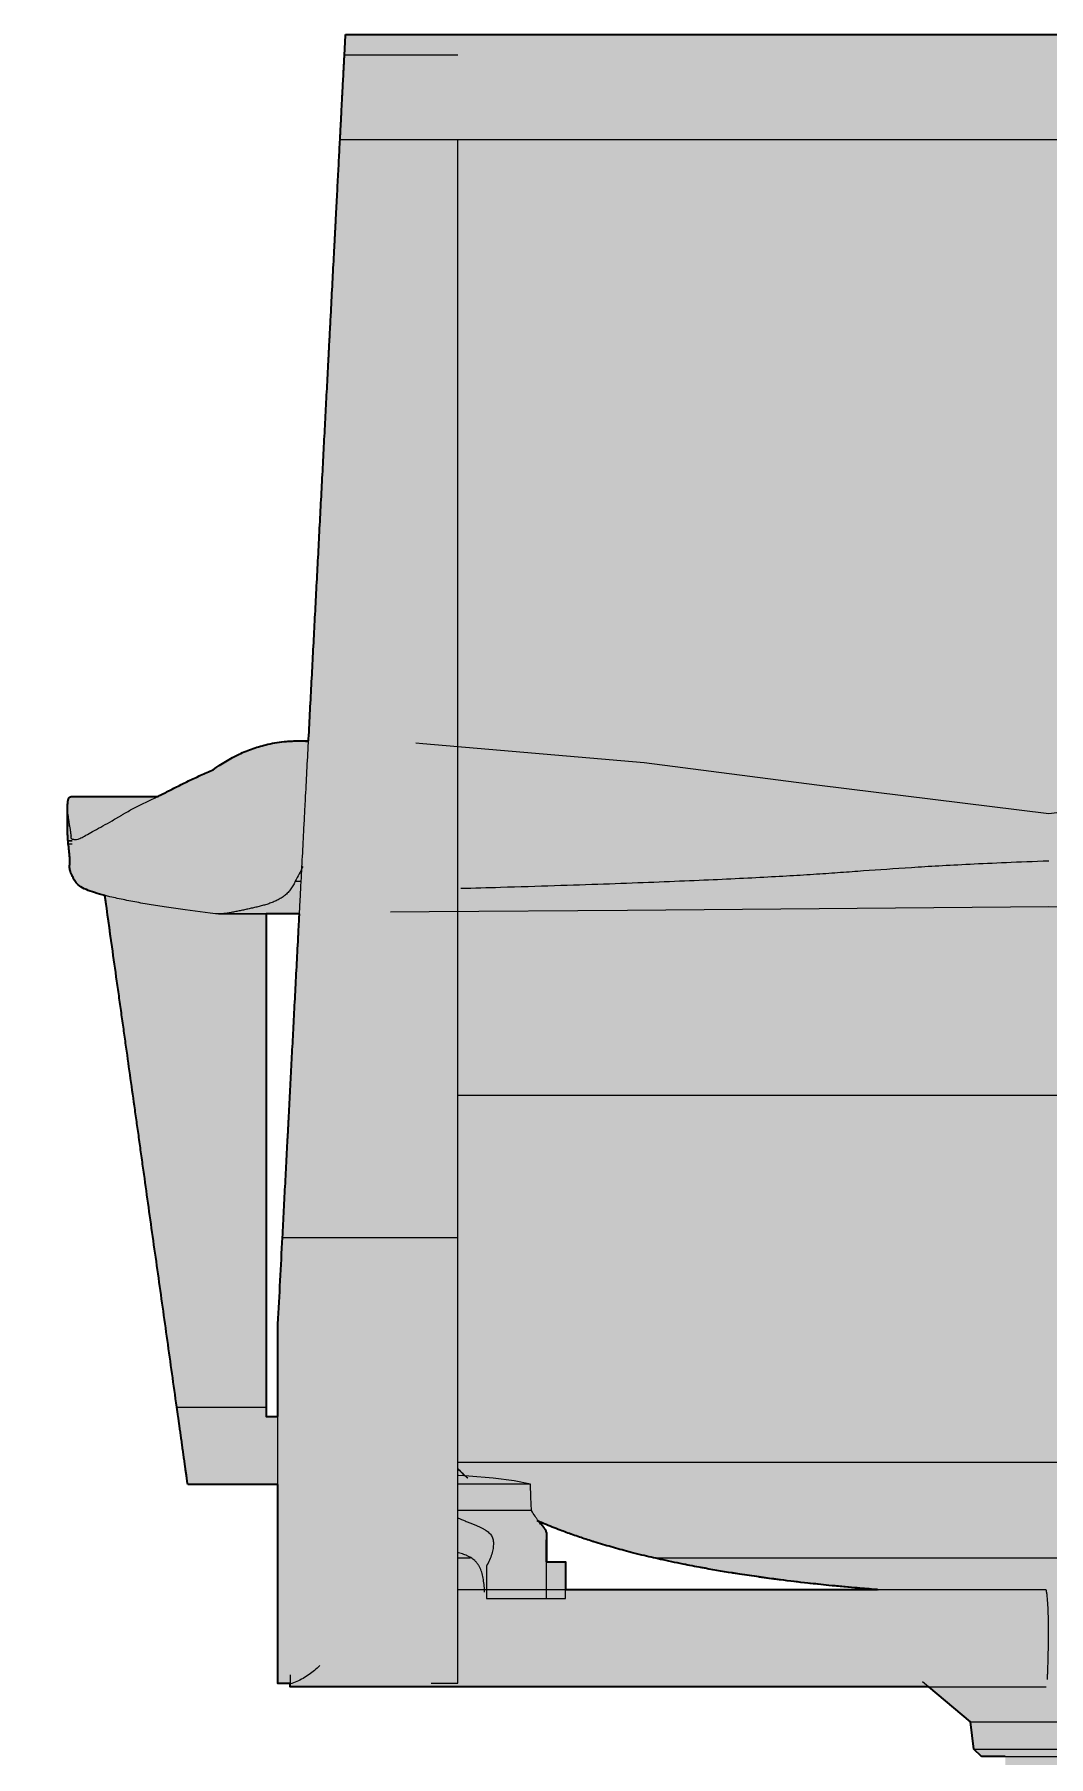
# Model space of a CAD drawing. Header units: millimetres. Extents: x 0 to 2114, y 0 to 2075.
# Drawn here: x 143 to 471, y 344 to 902 of the extents above; entities that cross this region are included whole.
import ezdxf

# ---------------------------------------------------------------- set-up
doc = ezdxf.new("R2010")
doc.units = ezdxf.units.MM
doc.layers.add('Blocks', color=7, linetype='Continuous')
doc.layers.add('Blocks$Fill', color=7, linetype='Continuous', true_color=0xffffff)
doc.layers.add('Blocks$Inner', color=7, linetype='Continuous', lineweight=25, true_color=0x007f00)
doc.layers.add('Blocks$Outline', color=7, linetype='Continuous', lineweight=35, true_color=0xff3f3f)

# ---------------------------------------------------------------- blocks, each defined once
blk = doc.blocks.new('Setu Side Chair Back')
at = {"layer": 'Blocks$Fill'}
h = blk.add_hatch(color=256, dxfattribs=at)
h.paths.add_polyline_path([(190.06, 0), (149.88, 0), (145.18, 4.7), (145.18, 56.33), (149.18, 60.33), (142.96, 60.33), (142.97, 117.55), (142.97, 117.55), (438.36, 213.53), (444.53, 214.77), (457.3, 215.13), (457.3, 344.35), (449.57, 344.35), (447.13, 346.78), (446.05, 355.6), (432.56, 366.92), (225.77, 366.93), (225.77, 366.94), (225.77, 367.85), (225.77, 367.98), (221.81, 367.98), (221.81, 412.04), (221.81, 432.49), (192.58, 432.49), (189.06, 457.53), (165.77, 623.23), (164.04, 623.69), (162.45, 624.16), (161.71, 624.4), (161.02, 624.64), (160.37, 624.89), (159.77, 625.14), (159.43, 625.29), (159.11, 625.44), (158.8, 625.6), (158.52, 625.76), (158.25, 625.91), (158, 626.07), (157.76, 626.23), (157.54, 626.39), (157.43, 626.47), (157.33, 626.55), (157.23, 626.63), (157.14, 626.72), (157.05, 626.8), (156.96, 626.88), (156.88, 626.96), (156.79, 627.04), (156.71, 627.12), (156.64, 627.2), (156.56, 627.29), (156.49, 627.37), (156.43, 627.45), (156.36, 627.53), (156.23, 627.7), (156.12, 627.86), (156.01, 628.03), (155.91, 628.19), (155.81, 628.36), (155.72, 628.53), (155.63, 628.69), (155.47, 629.02), (154.77, 630.51), (154.74, 630.59), (154.7, 630.68), (154.67, 630.76), (154.64, 630.84), (154.61, 630.92), (154.58, 631), (154.56, 631.08), (154.54, 631.16), (154.51, 631.24), (154.49, 631.32), (154.48, 631.4), (154.46, 631.48), (154.43, 631.65), (154.41, 631.8), (154.39, 631.96), (154.37, 632.12), (154.36, 632.28), (154.36, 632.44), (154.35, 632.6), (154.36, 632.91), (154.44, 634.45), (154.44, 634.6), (154.44, 634.75), (154.44, 634.91), (154.43, 635.06), (154.41, 635.36), (154.17, 637.72), (153.91, 639.93), (153.91, 640.89), (153.83, 640.89), (153.75, 642.07), (153.7, 643.25), (153.69, 643.43), (153.67, 643.61), (153.67, 643.79), (153.66, 643.97), (153.66, 644.14), (153.67, 644.31), (153.68, 644.48), (153.69, 644.65), (153.69, 651.74), (153.69, 652.15), (153.71, 652.75), (153.73, 653.04), (153.75, 653.31), (153.78, 653.57), (153.79, 653.7), (153.81, 653.81), (153.83, 653.93), (153.86, 654.04), (153.88, 654.14), (153.91, 654.24), (153.93, 654.33), (153.96, 654.42), (153.99, 654.51), (154.03, 654.58), (154.04, 654.62), (154.06, 654.66), (154.08, 654.7), (154.09, 654.73), (154.11, 654.77), (154.13, 654.8), (154.15, 654.83), (154.17, 654.86), (154.19, 654.89), (154.21, 654.92), (154.22, 654.93), (154.23, 654.95), (154.24, 654.96), (154.26, 654.97), (154.27, 654.99), (154.28, 655), (154.29, 655.01), (154.3, 655.02), (154.32, 655.03), (154.33, 655.05), (154.34, 655.06), (154.35, 655.07), (154.37, 655.08), (154.38, 655.09), (154.39, 655.1), (154.41, 655.11), (154.42, 655.12), (154.44, 655.13), (154.45, 655.14), (154.46, 655.15), (154.48, 655.15), (154.49, 655.16), (154.51, 655.17), (154.52, 655.18), (154.54, 655.19), (154.56, 655.19), (154.57, 655.2), (154.59, 655.21), (154.61, 655.22), (154.64, 655.23), (154.67, 655.24), (154.69, 655.24), (154.72, 655.25), (154.75, 655.26), (154.78, 655.27), (154.81, 655.27), (154.84, 655.28), (154.87, 655.28), (154.9, 655.28), (154.93, 655.29), (154.97, 655.29), (155, 655.29), (155.03, 655.29), (155.06, 655.29), (182.81, 655.29), (192.83, 660.33), (196.76, 662.17), (200.79, 663.92), (201.8, 664.65), (202.82, 665.35), (203.85, 666.03), (204.9, 666.68), (205.96, 667.3), (207.03, 667.9), (208.12, 668.46), (209.23, 669), (210.35, 669.5), (211.48, 669.98), (212.63, 670.43), (213.79, 670.85), (214.96, 671.24), (216.14, 671.59), (217.33, 671.92), (218.53, 672.21), (220.03, 672.52), (221.55, 672.79), (222.31, 672.9), (223.07, 673), (223.84, 673.09), (224.61, 673.16), (225.38, 673.21), (226.15, 673.25), (226.92, 673.28), (227.78, 673.29), (231.71, 673.29), (241.92, 868.07), (243.7, 902.12), (698.55, 902.12), (700.13, 868.35), (700.15, 868.07), (709.31, 673.29), (715.06, 673.29), (715.28, 673.29), (716.39, 673.27), (717.5, 673.21), (718.61, 673.13), (719.71, 673.01), (720.81, 672.86), (721.91, 672.69), (723, 672.49), (724.09, 672.26), (725.17, 672), (726.24, 671.72), (727.31, 671.41), (728.36, 671.08), (729.41, 670.73), (730.44, 670.35), (731.47, 669.94), (732.48, 669.51), (733.49, 669.06), (734.48, 668.58), (735.47, 668.08), (736.44, 667.55), (737.41, 667.01), (738.36, 666.43), (739.3, 665.84), (740.23, 665.22), (741.15, 664.58), (742.06, 663.92), (746.09, 662.17), (750.02, 660.33), (760.04, 655.29), (787.79, 655.29), (787.82, 655.29), (787.85, 655.29), (787.88, 655.29), (787.92, 655.29), (787.95, 655.28), (787.98, 655.28), (788.01, 655.28), (788.04, 655.27), (788.07, 655.27), (788.1, 655.26), (788.13, 655.25), (788.16, 655.24), (788.18, 655.24), (788.21, 655.23), (788.24, 655.22), (788.26, 655.21), (788.28, 655.2), (788.29, 655.19), (788.31, 655.19), (788.33, 655.18), (788.34, 655.17), (788.36, 655.16), (788.37, 655.15), (788.39, 655.15), (788.4, 655.14), (788.41, 655.13), (788.43, 655.12), (788.44, 655.11), (788.46, 655.1), (788.47, 655.09), (788.48, 655.08), (788.5, 655.07), (788.51, 655.06), (788.52, 655.05), (788.53, 655.03), (788.55, 655.02), (788.56, 655.01), (788.57, 655), (788.58, 654.99), (788.59, 654.97), (788.61, 654.96), (788.62, 654.95), (788.63, 654.93), (788.64, 654.92), (788.66, 654.89), (788.68, 654.86), (788.7, 654.83), (788.72, 654.8), (788.74, 654.77), (788.76, 654.73), (788.77, 654.7), (788.79, 654.66), (788.81, 654.62), (788.82, 654.58), (788.86, 654.51), (788.89, 654.42), (788.92, 654.33), (788.94, 654.24), (788.97, 654.14), (788.99, 654.04), (789.02, 653.93), (789.04, 653.81), (789.05, 653.69), (789.07, 653.57), (789.1, 653.31), (789.12, 653.04), (789.14, 652.75), (789.16, 652.15), (789.16, 651.74), (789.16, 644.65), (789.17, 644.48), (789.18, 644.31), (789.19, 644.14), (789.19, 643.97), (789.18, 643.79), (789.18, 643.61), (789.16, 643.43), (789.15, 643.25), (789.1, 642.07), (789.02, 640.89), (788.94, 640.89), (788.94, 639.93), (788.68, 637.72), (788.44, 635.36), (788.42, 635.06), (788.41, 634.91), (788.41, 634.75), (788.41, 634.6), (788.41, 634.45), (788.49, 632.91), (788.5, 632.6), (788.49, 632.44), (788.49, 632.28), (788.48, 632.12), (788.46, 631.96), (788.44, 631.8), (788.42, 631.65), (788.39, 631.48), (788.37, 631.4), (788.36, 631.32), (788.34, 631.24), (788.31, 631.16), (788.29, 631.08), (788.27, 631), (788.24, 630.92), (788.21, 630.84), (788.18, 630.76), (788.15, 630.68), (788.11, 630.59), (788.08, 630.51), (787.38, 629.02), (787.22, 628.69), (787.13, 628.53), (787.04, 628.36), (786.94, 628.19), (786.84, 628.03), (786.73, 627.86), (786.62, 627.7), (786.49, 627.53), (786.42, 627.45), (786.36, 627.37), (786.28, 627.29), (786.21, 627.2), (786.14, 627.12), (786.06, 627.04), (785.97, 626.96), (785.89, 626.88), (785.8, 626.8), (785.71, 626.72), (785.62, 626.63), (785.52, 626.55), (785.42, 626.47), (785.31, 626.39), (785.09, 626.23), (784.85, 626.07), (784.6, 625.91), (784.33, 625.76), (784.05, 625.6), (783.74, 625.44), (783.42, 625.29), (783.08, 625.14), (782.48, 624.89), (781.83, 624.64), (781.14, 624.4), (780.4, 624.16), (778.81, 623.69), (777.08, 623.23), (753.79, 457.53), (750.27, 432.49), (717.11, 432.49), (717.11, 370.78), (717.11, 367.86), (717.11, 366.93), (662.77, 366.92), (510.43, 366.92), (496.94, 355.6), (495.86, 346.78), (493.42, 344.35), (485.69, 344.35), (485.69, 215.13), (498.39, 214.77), (504.55, 213.53), (512.87, 210.82), (512.87, 210.82), (512.88, 210.82), (512.88, 210.82), (512.88, 210.82), (512.88, 210.82), (512.88, 210.82), (512.88, 210.82), (512.88, 210.82), (512.88, 210.82), (512.88, 210.82), (647.1, 157.41), (735.21, 121.44), (736.35, 120.93), (736.87, 120.68), (737.35, 120.44), (737.57, 120.31), (737.78, 120.19), (737.98, 120.07), (738.17, 119.96), (738.35, 119.84), (738.51, 119.73), (738.67, 119.61), (738.81, 119.51), (738.93, 119.4), (738.99, 119.35), (739.05, 119.3), (739.1, 119.25), (739.15, 119.2), (739.2, 119.15), (739.24, 119.1), (739.28, 119.06), (739.31, 119.02), (739.33, 118.99), (739.34, 118.97), (739.36, 118.95), (739.37, 118.93), (739.38, 118.91), (739.4, 118.89), (739.41, 118.87), (739.42, 118.85), (739.43, 118.83), (739.44, 118.81), (739.45, 118.79), (739.46, 118.77), (739.48, 118.74), (739.51, 118.71), (739.54, 118.68), (739.56, 118.65), (739.59, 118.62), (739.61, 118.59), (739.63, 118.56), (739.65, 118.53), (739.67, 118.5), (739.69, 118.47), (739.7, 118.44), (739.71, 118.43), (739.72, 118.41), (739.72, 118.4), (739.73, 118.38), (739.73, 118.37), (739.74, 118.36), (739.74, 118.34), (739.75, 118.33), (739.75, 118.31), (739.76, 118.3), (739.76, 118.28), (739.77, 118.27), (739.77, 118.25), (739.77, 118.23), (739.77, 118.22), (739.77, 118.21), (739.77, 118.21), (739.78, 118.2), (739.78, 118.19), (739.78, 118.18), (739.78, 118.17), (739.78, 118.16), (739.78, 118.15), (739.77, 118.09), (739.78, 61.03), (754.45, 61.03), (760.4, 57.6), (760.4, 3.43), (754.45, 0), (714.28, 0), (709.58, 4.7), (709.58, 56.33), (713.57, 60.33), (710.05, 60.33), (710.05, 73.03), (710.02, 73.59), (709.98, 74.15), (709.93, 74.71), (709.87, 75.27), (709.79, 75.82), (709.7, 76.36), (709.6, 76.91), (709.48, 77.45), (709.36, 77.98), (709.22, 78.51), (709.06, 79.04), (708.9, 79.57), (708.72, 80.08), (708.53, 80.6), (708.33, 81.1), (708.11, 81.6), (707.89, 82.09), (707.65, 82.57), (707.4, 83.04), (707.14, 83.51), (706.87, 83.96), (706.59, 84.41), (706.3, 84.84), (706, 85.27), (705.69, 85.68), (705.37, 86.09), (705.04, 86.48), (704.71, 86.86), (704.36, 87.23), (704, 87.59), (703.64, 87.93), (703.27, 88.27), (702.88, 88.59), (702.5, 88.89), (702.1, 89.19), (701.7, 89.47), (701.29, 89.73), (700.88, 89.99), (700.46, 90.22), (700.04, 90.44), (699.61, 90.65), (699.18, 90.84), (698.75, 91.02), (698.31, 91.18), (697.86, 91.33), (697.41, 91.47), (696.96, 91.58), (696.5, 91.69), (492.35, 133.29), (491.42, 133.45), (490.43, 133.6), (489.39, 133.72), (488.32, 133.83), (487.22, 133.92), (486.12, 133.99), (485.02, 134.03), (483.95, 134.04), (482.92, 134.03), (481.94, 133.99), (481.02, 133.92), (480.59, 133.88), (480.18, 133.84), (479.8, 133.78), (479.43, 133.72), (479.1, 133.66), (478.79, 133.59), (478.64, 133.56), (478.5, 133.52), (478.37, 133.49), (478.24, 133.45), (478.13, 133.41), (478.02, 133.37), (477.91, 133.33), (477.86, 133.31), (477.82, 133.29), (456.98, 123.21), (394.55, 91.69), (394.45, 91.64), (394.36, 91.58), (394.27, 91.53), (394.17, 91.47), (394.08, 91.4), (393.99, 91.33), (393.9, 91.26), (393.81, 91.18), (393.72, 91.11), (393.63, 91.02), (393.54, 90.93), (393.45, 90.84), (393.36, 90.75), (393.28, 90.65), (393.19, 90.55), (393.1, 90.44), (393.02, 90.34), (392.93, 90.22), (392.76, 89.99), (392.59, 89.73), (392.42, 89.47), (392.26, 89.19), (392.1, 88.89), (391.94, 88.59), (391.79, 88.27), (391.63, 87.93), (391.48, 87.59), (391.34, 87.23), (391.2, 86.86), (391.06, 86.48), (390.92, 86.09), (390.67, 85.27), (390.43, 84.41), (390.2, 83.51), (389.99, 82.57), (389.81, 81.6), (389.64, 80.6), (389.49, 79.57), (389.36, 78.51), (389.25, 77.45), (389.16, 76.36), (389.09, 75.27), (389.04, 74.15), (389.02, 73.03), (389.02, 61.03), (405.23, 61.03), (411.17, 57.6), (411.17, 3.43), (405.23, 0), (365.05, 0), (360.35, 4.7), (360.35, 56.33), (364.35, 60.33), (360.35, 60.33), (360.35, 120.05), (360.35, 120.14), (360.35, 120.17), (360.35, 120.2), (360.35, 120.23), (360.35, 120.27), (360.36, 120.3), (360.36, 120.33), (360.37, 120.36), (360.37, 120.39), (360.38, 120.42), (360.39, 120.45), (360.4, 120.48), (360.41, 120.51), (360.42, 120.54), (360.43, 120.57), (360.44, 120.61), (360.45, 120.64), (360.46, 120.67), (360.48, 120.7), (360.49, 120.73), (360.51, 120.76), (360.52, 120.8), (360.54, 120.83), (360.58, 120.89), (360.62, 120.96), (360.66, 121.02), (360.7, 121.09), (360.75, 121.15), (360.8, 121.22), (360.86, 121.28), (361.53, 122.04), (182.83, 91.58), (182.28, 91.47), (181.74, 91.33), (181.2, 91.18), (180.67, 91.02), (180.14, 90.84), (179.62, 90.65), (179.1, 90.44), (178.59, 90.22), (178.09, 89.99), (177.59, 89.73), (177.09, 89.47), (176.61, 89.19), (176.13, 88.89), (175.66, 88.59), (175.2, 88.27), (174.75, 87.93), (174.31, 87.59), (173.88, 87.23), (173.46, 86.86), (173.05, 86.48), (172.65, 86.09), (172.26, 85.68), (171.89, 85.27), (171.52, 84.84), (171.17, 84.41), (170.83, 83.96), (170.51, 83.51), (170.19, 83.04), (169.89, 82.57), (169.61, 82.09), (169.33, 81.6), (169.07, 81.1), (168.83, 80.6), (168.6, 80.08), (168.38, 79.57), (168.18, 79.04), (168, 78.51), (167.83, 77.98), (167.67, 77.45), (167.53, 76.91), (167.41, 76.36), (167.3, 75.82), (167.21, 75.27), (167.13, 74.71), (167.07, 74.15), (167.02, 73.59), (166.99, 73.03), (166.99, 61.03), (190.06, 61.03), (196, 57.6), (196, 3.43)], flags=0)
h.paths.add_polyline_path([(606.75, 410.5), (600.58, 408.99), (595.24, 407.78), (586.26, 405.96), (574.05, 403.83), (564.71, 402.43), (551.7, 400.77), (542.3, 399.76), (526.92, 398.41), (627.98, 398.41), (627.98, 407.42), (634.08, 407.42), (634.08, 415.76), (634.08, 415.88), (634.08, 415.99), (634.09, 416.1), (634.09, 416.21), (634.11, 416.34), (634.12, 416.48), (634.14, 416.61), (634.17, 416.74), (634.19, 416.86), (634.22, 416.99), (634.24, 417.05), (634.26, 417.1), (634.28, 417.16), (634.29, 417.22), (634.31, 417.28), (634.34, 417.33), (634.36, 417.39), (634.38, 417.44), (634.43, 417.55), (634.48, 417.66), (634.54, 417.77), (634.6, 417.87), (634.66, 417.98), (634.73, 418.09), (634.87, 418.32), (635.03, 418.55), (635.11, 418.68), (635.2, 418.8), (635.29, 418.92), (635.38, 419.03), (636.25, 420.05), (636.49, 420.35), (636.61, 420.5), (633.61, 419.22), (629.57, 417.63), (626.06, 416.34), (621.01, 414.62), (615.13, 412.81)], flags=0)
h.paths.add_polyline_path([(336.22, 410.48), (329.72, 412.24), (323.7, 414.04), (319.41, 415.44), (315.15, 416.94), (310.6, 418.69), (306.27, 420.5), (306.39, 420.35), (306.64, 420.05), (307.5, 419.03), (307.6, 418.92), (307.69, 418.8), (307.78, 418.68), (307.86, 418.55), (308.02, 418.32), (308.16, 418.09), (308.23, 417.98), (308.29, 417.87), (308.35, 417.77), (308.4, 417.66), (308.46, 417.55), (308.51, 417.44), (308.53, 417.39), (308.55, 417.33), (308.57, 417.28), (308.59, 417.22), (308.61, 417.16), (308.63, 417.1), (308.65, 417.05), (308.66, 416.99), (308.69, 416.86), (308.72, 416.74), (308.74, 416.61), (308.76, 416.48), (308.78, 416.34), (308.79, 416.21), (308.8, 416.1), (308.8, 415.99), (308.81, 415.88), (308.81, 415.76), (308.81, 407.42), (314.9, 407.42), (314.9, 398.41), (415.97, 398.41), (408.64, 399.01), (393.39, 400.52), (383.06, 401.77), (368.94, 403.81), (358.89, 405.54), (353.01, 406.67), (345.66, 408.22)], flags=0)
h.paths.add_polyline_path([(711.95, 617.25), (716.88, 512.46), (717.11, 507.53), (717.11, 454.53), (724.82, 454.53), (724.82, 457.53), (724.82, 617.25)], flags=0)
h.paths.add_polyline_path([(218.03, 617.25), (218.03, 457.53), (218.03, 454.53), (221.81, 454.53), (221.81, 484.44), (222.55, 498.48), (223.28, 512.46), (228.77, 617.25)], flags=0)
at = {"layer": 'Blocks$Inner'}
for p, q in [((698.55, 902.12), (243.7, 902.12)), ((280.03, 895.44), (243.35, 895.44)), ((241.91, 868.14), (700.15, 868.14)), ((231.71, 673.29), (227.78, 673.29)), ((182.88, 655.29), (155.06, 655.29)), ((153.69, 651.74), (153.69, 643.9)), ((153.91, 639.93), (153.91, 640.89)), ((153.91, 639.93), (155.22, 639.93)), ((227.41, 627.84), (229.33, 627.84)), ((228.77, 617.3), (201.59, 617.3)), ((202.61, 617.25), (228.77, 617.25)), ((662.98, 558.5), (280.24, 558.5)), ((223.28, 512.46), (280.03, 512.46)), ((189.06, 457.53), (218.03, 457.53)), ((221.81, 454.53), (218.03, 454.53)), ((280.24, 439.73), (662.98, 439.73)), ((192.58, 432.49), (221.81, 432.49)), ((303.53, 432.62), (280.24, 432.62)), ((303.89, 424.01), (280.24, 424.01)), ((308.81, 395.5), (308.81, 415.76)), ((280.24, 408.71), (284.12, 408.71)), ((314.9, 407.42), (308.68, 407.42)), ((343.88, 408.71), (598.58, 408.71)), ((289.3, 395.5), (314.9, 395.5)), ((225.77, 370.79), (225.77, 367.85)), ((225.77, 367.98), (221.81, 367.98)), ((280.03, 367.98), (271.39, 367.98)), ((447.13, 346.78), (495.86, 346.78)), ((449.57, 344.35), (453.76, 344.35))]:
    blk.add_line(p, q, dxfattribs=at)
for points in [[(266.42, 672.68), (268.74, 672.51), (340.4, 666.3), (396.35, 659.11), (471.44, 649.8), (546.54, 659.11), (602.49, 666.3), (674.15, 672.51), (676.47, 672.68)], [(258.29, 617.99), (270.8, 618.08), (335, 618.53), (471.44, 619.67), (607.89, 618.53), (672.09, 618.08), (684.6, 617.99)], [(303.89, 424.01), (303.71, 428.33), (303.53, 432.62), (298.27, 433.68), (291.52, 434.55), (283.6, 435.21), (280.32, 435.39)], [(280.03, 398.41), (336.84, 398.41), (391.07, 398.41), (392.65, 398.41), (394.23, 398.41), (395.82, 398.41), (402.52, 398.41), (404.1, 398.41), (405.69, 398.41), (407.28, 398.41), (408.87, 398.41), (415.7, 398.41), (422.6, 398.41), (429.56, 398.41), (436.58, 398.41), (443.66, 398.41), (445.25, 398.41), (446.84, 398.41), (448.44, 398.41), (450.03, 398.41), (451.62, 398.41), (453.22, 398.41), (454.81, 398.41), (456.41, 398.41), (458, 398.41), (459.6, 398.41), (461.19, 398.41), (462.79, 398.41), (464.38, 398.41), (465.98, 398.41), (467.57, 398.41), (469.17, 398.41), (470.42, 398.41)], [(430.47, 368.68), (446.05, 355.6), (496.94, 355.6), (513.25, 369.28)], [(225.77, 366.93), (280.11, 366.92), (337.28, 366.92), (391.72, 366.92), (393.3, 366.92), (400.07, 366.92), (401.66, 366.92), (408.51, 366.92), (410.1, 366.92), (411.69, 366.92), (413.28, 366.92), (420.25, 366.92), (421.84, 366.92), (423.43, 366.92), (425.02, 366.92), (426.61, 366.92), (428.2, 366.92), (429.79, 366.92), (431.39, 366.92), (432.98, 366.92), (434.57, 366.92), (436.16, 366.92), (443.34, 366.92), (444.93, 366.92), (446.52, 366.92), (453.78, 366.92), (455.37, 366.92), (456.97, 366.92), (458.56, 366.92), (460.16, 366.92), (461.75, 366.92), (463.35, 366.92), (464.94, 366.92), (466.54, 366.92), (468.13, 366.92), (469.73, 366.92), (470.54, 366.92)], [(446.05, 355.6), (447.13, 346.78), (449.57, 344.35), (493.42, 344.35), (495.86, 346.78), (496.94, 355.6)]]:
    blk.add_lwpolyline(points, dxfattribs=at)
blk.add_polyline3d([(153.91, 640.89, 0), (155.22, 640.89, 0), (153.83, 640.89, 0)], dxfattribs=at)
for points, knots in [([(243.7, 902.12), (243.66, 901.34), (243.62, 900.63), (243.59, 900.01), (243.57, 899.55), (243.52, 898.65), (243.44, 897.1), (243.32, 894.94), (243.22, 893.01), (243.14, 891.34), (243.04, 889.49), (242.91, 886.99), (242.77, 884.46), (242.67, 882.54), (242.58, 880.78), (242.47, 878.67), (242.34, 876.19), (242.24, 874.33), (242.18, 873.04), (242.14, 872.33), (242.11, 871.82), (242.09, 871.35), (242.05, 870.63), (242.01, 869.82), (241.98, 869.24), (241.96, 868.86), (241.94, 868.61), (241.93, 868.39), (241.92, 868.17), (241.91, 867.97), (241.92, 868.12), (241.93, 868.35)], [454.5156813, 454.5156813, 454.5156813, 454.5156813, 454.6267924, 454.6337369, 454.6406813, 454.6545702, 454.682348, 454.7101258, 454.7379035, 454.7517924, 454.7656813, 454.7934591, 454.8212369, 454.8351258, 454.8490146, 454.8767924, 454.9045702, 454.932348, 454.9462369, 454.9601258, 454.9670702, 454.9740146, 454.9879035, 455.0156813, 455.0434591, 455.057348, 455.0712369, 455.0851258, 455.0990146, 455.1267924, 455.182348, 455.182348, 455.182348, 455.182348]), ([(223.28, 512.46), (223.43, 515.42), (223.74, 521.32), (224.2, 530.12), (224.59, 537.42), (224.85, 542.51), (225.01, 545.41), (225.12, 547.58), (225.23, 549.75), (225.38, 552.62), (225.64, 557.6), (226.01, 564.65), (226.46, 573.17), (226.92, 581.89), (227.39, 590.94), (227.88, 600.16), (228.28, 607.91), (228.56, 613.32), (228.73, 616.4), (228.85, 618.7), (228.97, 620.99), (229.13, 624.05), (229.41, 629.39), (229.81, 637.02), (230.21, 644.65), (230.53, 650.78), (230.85, 656.92), (231.25, 664.63), (231.9, 677.02), (232.72, 692.51), (233.68, 710.88), (234.64, 729.21), (235.62, 747.94), (236.43, 763.46), (237.06, 775.37), (237.52, 784.15), (237.9, 791.45), (238.17, 796.62), (238.33, 799.59), (238.44, 801.84), (238.56, 804.11), (238.72, 807.18), (239.01, 812.65), (239.43, 820.59), (239.84, 828.38), (240.11, 833.57), (240.26, 836.45), (240.37, 838.54), (240.48, 840.59), (240.62, 843.3), (240.86, 847.93), (241.19, 854.27), (241.57, 861.43), (241.8, 865.91), (241.92, 868.07)], [5.408618, 5.408618, 5.408618, 5.408618, 5.433618, 5.458618, 5.483618, 5.496118, 5.502368, 5.508618, 5.514868, 5.521118, 5.533618, 5.558618, 5.583618, 5.608618, 5.633618, 5.658618, 5.683618, 5.696118, 5.702368, 5.708618, 5.714868, 5.721118, 5.733618, 5.758618, 5.783618, 5.796118, 5.808618, 5.833618, 5.858618, 5.908618, 5.958618, 6.008618, 6.058618, 6.108618, 6.133618, 6.158618, 6.183618, 6.196118, 6.202368, 6.208618, 6.214868, 6.221118, 6.233618, 6.258618, 6.283618, 6.296118, 6.302368, 6.308618, 6.314868, 6.321118, 6.333618, 6.358618, 6.383618, 6.408618, 6.408618, 6.408618, 6.408618]), ([(280.03, 512.46), (280.03, 528.87), (280.03, 557.58), (280.03, 588.25), (280.03, 672.01), (280.03, 773.84), (280.03, 815.5), (280.03, 859.08), (280.03, 866.54), (280.03, 868.07)], [-62.157632, -62.157632, -62.157632, -62.157632, -62.067891, -61.903695, -61.662374, -61.409814, -61.200775, -61.091599, -61.020795, -61.020795, -61.020795, -61.020795]), ([(200.79, 663.92), (203.46, 665.91), (207.67, 668.45), (213.76, 670.93), (217.92, 672.12), (221.55, 672.83), (224.09, 673.14), (226.15, 673.26), (227.69, 673.3), (229.23, 673.27), (230.57, 673.19), (231.4, 673.1), (231.7, 673.07)], [1, 1, 1, 1, 1.2222222, 1.3333333, 1.4444444, 1.5138889, 1.5833333, 1.6180556, 1.6527778, 1.6875, 1.7222222, 1.743008, 1.743008, 1.743008, 1.743008]), ([(153.78, 649.58), (153.82, 649.14), (153.92, 648.27), (154.07, 647.22), (154.19, 646.43), (154.29, 645.86), (154.39, 645.31), (154.48, 644.77), (154.55, 644.25), (154.62, 643.75), (154.67, 643.36), (154.72, 643.05), (154.78, 642.82), (154.81, 642.6), (154.79, 642.33), (154.74, 642.01), (154.81, 641.75), (155, 641.6), (155.17, 641.53), (155.32, 641.49), (155.49, 641.45), (155.74, 641.4), (156.2, 641.35), (157.01, 641.42), (158.31, 641.96), (160.03, 642.96), (162.32, 644.23), (165.08, 645.75), (167.61, 647.16), (169.43, 648.21), (170.48, 648.83), (171.27, 649.3), (172.06, 649.78), (173.14, 650.41), (175.07, 651.49), (177.96, 652.97), (180.97, 654.4), (183.1, 655.43), (184.33, 656.04), (185.25, 656.52), (186.18, 657), (187.42, 657.64), (189.61, 658.75), (192.81, 660.34), (196.75, 662.18), (199.43, 663.35), (200.79, 663.92)], [0.4666667, 0.4666667, 0.4666667, 0.4666667, 0.5, 0.5333333, 0.55, 0.5666667, 0.5833333, 0.6, 0.6166667, 0.6333333, 0.65, 0.6583333, 0.6666667, 0.675, 0.6833333, 0.7, 0.7166667, 0.725, 0.7291667, 0.7333333, 0.7375, 0.7416667, 0.75, 0.7666667, 0.7833333, 0.8, 0.8166667, 0.8333333, 0.85, 0.8583333, 0.8625, 0.8666667, 0.8708333, 0.875, 0.8833333, 0.9, 0.9166667, 0.925, 0.9291667, 0.9333333, 0.9375, 0.9416667, 0.95, 0.9666667, 0.9833333, 1, 1, 1, 1]), ([(155.2, 655.29), (154.96, 655.31), (154.54, 655.25), (154.21, 654.97), (154.02, 654.6), (153.9, 654.25), (153.81, 653.83), (153.75, 653.32), (153.71, 652.75), (153.69, 652.22), (153.69, 651.88), (153.69, 651.74)], [0.2344216, 0.2344216, 0.2344216, 0.2344216, 0.2666901, 0.3000476, 0.3167264, 0.3334052, 0.3500839, 0.3667627, 0.3834415, 0.4001202, 0.4113285, 0.4113285, 0.4113285, 0.4113285]), ([(153.7, 643.25), (153.68, 643.49), (153.65, 643.97), (153.68, 644.69), (153.75, 645.28), (153.84, 645.74), (153.89, 645.97), (153.92, 646.07)], [1.4218301, 1.4218301, 1.4218301, 1.4218301, 1.4843301, 1.5468301, 1.6093301, 1.6405801, 1.6718301, 1.6718301, 1.6718301, 1.6718301]), ([(201.59, 617.3), (197.03, 617.85), (190.59, 618.68), (182.8, 619.85), (178.3, 620.63), (174.84, 621.28), (171.4, 621.94), (165.67, 623.17), (160.29, 624.7), (157.38, 626.38), (156.15, 627.69), (155.56, 628.8), (155.22, 629.58), (155.02, 630.02), (154.85, 630.35), (154.7, 630.68), (154.54, 631.11), (154.36, 631.86), (154.33, 632.91), (154.42, 633.94), (154.45, 634.75), (154.42, 635.36), (154.35, 635.97), (154.27, 636.76), (154.13, 638.12), (154, 639.22), (153.91, 639.93)], [2, 2, 2, 2, 2.1, 2.15, 2.2, 2.225, 2.25, 2.3, 2.4, 2.45, 2.5, 2.55, 2.575, 2.5875, 2.6, 2.6125, 2.625, 2.65, 2.7, 2.75, 2.775, 2.8, 2.825, 2.85, 2.9, 3, 3, 3, 3]), ([(471.44, 634.38), (461.5, 634.02), (444.83, 633.31), (426.4, 632.24), (413.86, 631.35), (404.03, 630.63), (396.36, 630.1), (387.78, 629.56), (374.83, 628.85), (355.86, 627.96), (328.18, 626.89), (302.24, 626.05), (285.43, 625.57), (281.02, 625.45)], [1, 1, 1, 1, 1.1111111, 1.2222222, 1.3333333, 1.3888889, 1.4444444, 1.5, 1.5555556, 1.6666667, 1.7777778, 1.8888889, 1.9268592, 1.9268592, 1.9268592, 1.9268592]), ([(227.41, 627.84), (226.93, 626.76), (226.12, 625.39), (224.83, 623.93), (223.78, 623), (222.58, 622.2), (221.26, 621.53), (219.88, 620.95), (218.5, 620.46), (217.12, 620.04), (215.69, 619.68), (214.49, 619.39), (213.53, 619.17), (212.82, 619.01), (212.1, 618.84), (211.13, 618.63), (209.92, 618.38), (208.47, 618.08), (207.05, 617.79), (205.66, 617.53), (203.82, 617.27), (202.47, 617.22), (201.59, 617.3)], [1, 1, 1, 1, 1.1, 1.15, 1.2, 1.25, 1.3, 1.35, 1.4, 1.45, 1.5, 1.55, 1.575, 1.6, 1.625, 1.65, 1.7, 1.75, 1.8, 1.85, 1.9, 2, 2, 2, 2]), ([(165.74, 623.45), (166.54, 617.76), (167.86, 608.34), (169.41, 597.31), (170.44, 590.01), (171.2, 584.59), (171.95, 579.27), (172.92, 572.35), (174.11, 563.9), (175.29, 555.51), (176.25, 548.71), (176.98, 543.51), (177.72, 538.23), (178.71, 531.15), (179.97, 522.22), (181.48, 511.43), (183.5, 497.07), (186.02, 479.15), (188.05, 464.74), (189.06, 457.53)], [-0.9668965, -0.9668965, -0.9668965, -0.9668965, -0.875, -0.8125, -0.78125, -0.75, -0.71875, -0.6875, -0.625, -0.5625, -0.53125, -0.5, -0.46875, -0.4375, -0.375, -0.3125, -0.25, -0.125, 0, 0, 0, 0]), ([(218.03, 457.53), (218.03, 511.9), (218.03, 574.53), (218.03, 607.97), (218.03, 617.47)], [3.7875154, 3.7875154, 3.7875154, 3.7875154, 4.0002212, 4.1193485, 4.1193485, 4.1193485, 4.1193485]), ([(280.03, 368.07), (280.03, 374.46), (280.03, 398.16), (280.03, 472.8), (280.03, 512.46)], [-62.6612283, -62.6612283, -62.6612283, -62.6612283, -62.4036099, -62.1576319, -62.1576319, -62.1576319, -62.1576319]), ([(221.81, 367.98), (221.81, 374.34), (221.81, 395.19), (221.81, 455.91), (221.81, 484.44)], [3.9630851, 3.9630851, 3.9630851, 3.9630851, 4.2219841, 4.4086177, 4.4086177, 4.4086177, 4.4086177]), ([(189.06, 457.53), (189.2, 456.52), (189.42, 454.95), (189.69, 453.06), (189.84, 451.96), (190, 450.83), (190.2, 449.4), (190.39, 448.1), (190.51, 447.22), (190.59, 446.64), (190.74, 445.6), (190.95, 444.08), (191.16, 442.57), (191.3, 441.56), (191.38, 441), (191.5, 440.14), (191.68, 438.85), (191.91, 437.22), (192.1, 435.86), (192.27, 434.69), (192.41, 433.71), (192.5, 433.05), (192.58, 432.49)], [0, 0, 0, 0, 0.0694444, 0.1041667, 0.1215278, 0.1388889, 0.1736111, 0.2083333, 0.2170139, 0.2256944, 0.2430556, 0.2777778, 0.3125, 0.3298611, 0.3385417, 0.3472222, 0.3819444, 0.4166667, 0.4513889, 0.4861111, 0.5208333, 0.6666667, 0.6666667, 0.6666667, 0.6666667]), ([(283.24, 434.5), (282.57, 435.1), (281.49, 436.1), (280.44, 437.18), (280.04, 437.6)], [0.86083933, 0.86083933, 0.86083933, 0.86083933, 0.875, 0.8837423, 0.8837423, 0.8837423, 0.8837423]), ([(280.18, 437.45), (280.68, 436.93), (281.67, 435.94), (282.68, 435), (283.18, 434.56)], [0.11474113, 0.11474113, 0.11474113, 0.11474113, 0.125, 0.13460915, 0.13460915, 0.13460915, 0.13460915]), ([(308.68, 414.43), (308.76, 414.86), (308.82, 415.47), (308.8, 416.21), (308.73, 416.75), (308.6, 417.23), (308.41, 417.66), (308.21, 418.01), (308.02, 418.31), (307.86, 418.55), (307.69, 418.8), (307.44, 419.11), (307.1, 419.51), (306.72, 419.95), (306.39, 420.34), (306.14, 420.67), (305.89, 421.02), (305.53, 421.51), (304.89, 422.44), (304.29, 423.35), (303.89, 424.01)], [31.88603, 31.88603, 31.88603, 31.88603, 32.01103, 32.07353, 32.13603, 32.19853, 32.26103, 32.32353, 32.35478, 32.38603, 32.41728, 32.44853, 32.51103, 32.57353, 32.60478, 32.63603, 32.66728, 32.69853, 32.76103, 32.88603, 32.88603, 32.88603, 32.88603]), ([(279.93, 421.68), (280.82, 421.32), (282.09, 420.8), (283.68, 420.16), (284.8, 419.68), (285.85, 419.24), (286.83, 418.82), (287.57, 418.48), (288.12, 418.19), (288.51, 417.97), (288.88, 417.75), (289.34, 417.46), (289.87, 417.1), (290.39, 416.63), (290.82, 416.1), (291.15, 415.5), (291.47, 414.63), (291.63, 413.43), (291.51, 412.05), (291.28, 410.85), (290.95, 409.62), (290.34, 408.03), (289.68, 406.68), (289.3, 405.98)], [-0.8571429, -0.8571429, -0.8571429, -0.8571429, -0.7857143, -0.75, -0.7142857, -0.6785714, -0.6428571, -0.6071429, -0.5892857, -0.5714286, -0.5535714, -0.5357143, -0.5, -0.4642857, -0.4285714, -0.3928571, -0.3571429, -0.2857143, -0.2142857, -0.1785714, -0.1428571, -0.0714286, 0, 0, 0, 0]), ([(305.62, 420.79), (306.42, 420.43), (308.92, 419.35), (313.19, 417.64), (318.59, 415.69), (324.14, 413.88), (329.71, 412.22), (335.37, 410.68), (343.11, 408.75), (352.96, 406.61), (363.07, 404.75), (371.38, 403.42), (377.63, 402.49), (383.96, 401.64), (391.49, 400.72), (400.16, 399.78), (408.36, 399.02), (413.79, 398.57), (415.9, 398.41), (416.32, 398.38)], [0.264885, 0.264885, 0.264885, 0.264885, 0.2777778, 0.3055556, 0.3333333, 0.3611111, 0.3888889, 0.4166667, 0.4444444, 0.5, 0.5555556, 0.5833333, 0.6111111, 0.6388889, 0.6666667, 0.7083333, 0.75, 0.7708333, 0.7760216, 0.7760216, 0.7760216, 0.7760216]), ([(323.7, 414.04), (322.25, 414.5), (319.38, 415.43), (316.56, 416.43), (315.15, 416.94)], [0.62803389, 0.62803389, 0.62803389, 0.62803389, 0.65, 0.67223281, 0.67223281, 0.67223281, 0.67223281]), ([(288.72, 397.64), (288.71, 397.71), (288.7, 398.17), (288.65, 398.99), (288.55, 400.08), (288.42, 401.14), (288.2, 402.52), (287.83, 404.12), (287.21, 405.54), (286.68, 406.44), (286.35, 406.91), (286.09, 407.24), (285.82, 407.54), (285.43, 407.92), (284.91, 408.34), (284.34, 408.71), (283.86, 408.98), (283.5, 409.18), (283.13, 409.37), (282.62, 409.59), (281.95, 409.84), (281.11, 410.1), (280.54, 410.26), (280.25, 410.33)], [-0.9354484, -0.9354484, -0.9354484, -0.9354484, -0.9285714, -0.8928571, -0.8571429, -0.8214286, -0.7857143, -0.7142857, -0.6428571, -0.6071429, -0.5892857, -0.5714286, -0.5535714, -0.5357143, -0.5, -0.4642857, -0.4464286, -0.4285714, -0.4107143, -0.3928571, -0.3571429, -0.3214286, -0.2857143, -0.2857143, -0.2857143, -0.2857143]), ([(345.66, 408.22), (343.64, 408.67), (340.48, 409.41), (337.36, 410.19), (336.22, 410.48)], [0.52181703, 0.52181703, 0.52181703, 0.52181703, 0.55, 0.56642443, 0.56642443, 0.56642443, 0.56642443]), ([(393.39, 400.52), (390.42, 400.85), (386.97, 401.26), (383.55, 401.71), (383.06, 401.77)], [0.3128809, 0.3128809, 0.3128809, 0.3128809, 0.35, 0.35630086, 0.35630086, 0.35630086, 0.35630086]), ([(416.97, 398.33), (416.24, 398.39), (413.44, 398.6), (410.68, 398.83), (408.64, 399.01)], [0.21620492, 0.21620492, 0.21620492, 0.21620492, 0.225, 0.25, 0.25, 0.25, 0.25]), ([(470.42, 398.41), (470.45, 398.41), (470.49, 398.35), (470.57, 398.05), (470.65, 397.56), (470.73, 396.92), (470.81, 396.14), (470.89, 395.26), (470.96, 394.29), (471.02, 393.24), (471.08, 392.15), (471.13, 391.03), (471.16, 389.91), (471.19, 388.8), (471.2, 387.76), (471.21, 386.8), (471.22, 385.97), (471.22, 385.52), (471.22, 385.32)], [32, 32, 32, 32, 32.0384902, 32.0803686, 32.122247, 32.1641255, 32.2060039, 32.2478823, 32.2897608, 32.3316392, 32.3735176, 32.4153961, 32.4572745, 32.4991529, 32.5410314, 32.5829098, 32.6247882, 32.6666667, 32.6666667, 32.6666667, 32.6666667]), ([(225.77, 367.85), (225.77, 367.51), (225.77, 367.1), (225.77, 366.95), (225.77, 366.93)], [2.9393908, 2.9393908, 2.9393908, 2.9393908, 3.109689, 3.2251051, 3.2251051, 3.2251051, 3.2251051])]:
    blk.add_open_spline(points, degree=3, knots=knots, dxfattribs=at)
for points in [[(153.83, 640.89), (153.8, 641.28), (153.74, 642.07), (153.71, 642.86), (153.7, 643.25)], [(153.83, 640.89), (153.85, 640.89), (153.88, 640.89), (153.91, 640.89)], [(229.88, 632.66), (229.09, 631.03), (228.26, 629.42), (227.41, 627.84)], [(221.81, 484.44), (222.06, 489.13), (222.55, 498.49), (223.03, 507.81), (223.28, 512.46)], [(218.03, 454.53), (218.03, 455.51), (218.03, 456.5), (218.03, 457.53)], [(308.68, 407.42), (308.68, 410.76), (308.68, 412.89), (308.68, 414.43)], [(314.9, 395.5), (314.9, 400.68), (314.9, 404.51), (314.9, 407.42)], [(289.3, 405.98), (289.3, 403.28), (289.3, 399.87), (289.3, 395.5)], [(368.94, 403.81), (365.55, 404.35), (362.2, 404.93), (358.89, 405.54)], [(471.22, 385.32), (471.22, 385.03), (471.21, 384.23), (471.2, 382.59), (471.18, 380.71), (471.16, 378.78), (471.12, 376.9), (471.08, 375.09), (471.03, 373.39), (470.97, 371.82), (470.91, 370.42), (470.86, 369.63), (470.84, 369.27)], [(235.34, 373.82), (234.82, 373.28), (233.71, 372.25), (231.9, 370.85), (229.95, 369.63), (227.9, 368.61), (226.49, 368.08), (225.77, 367.85)]]:
    blk.add_open_spline(points, degree=3, dxfattribs=at)
at = {"layer": 'Blocks$Outline'}
for points in [[(243.7, 902.12), (698.55, 902.12)], [(227.78, 673.29), (231.71, 673.29)], [(155.06, 655.29), (182.81, 655.29)], [(153.91, 639.93), (153.91, 640.89)], [(228.77, 617.25), (218.03, 617.25)], [(221.81, 432.49), (192.58, 432.49)], [(308.81, 415.76), (308.81, 407.42)], [(225.77, 367.85), (225.77, 367.98)], [(446.05, 355.6), (432.56, 366.92)], [(447.13, 346.78), (446.05, 355.6)], [(449.57, 344.35), (447.13, 346.78)], [(457.3, 344.35), (449.57, 344.35)]]:
    blk.add_lwpolyline(points, dxfattribs=at)
for points, knots in [([(241.92, 868.07), (241.92, 868.09), (241.92, 868.18), (241.93, 868.39), (241.94, 868.61), (241.96, 868.86), (241.98, 869.24), (242.01, 869.82), (242.05, 870.63), (242.09, 871.35), (242.11, 871.82), (242.14, 872.33), (242.18, 873.04), (242.24, 874.33), (242.34, 876.19), (242.47, 878.67), (242.58, 880.78), (242.67, 882.54), (242.77, 884.46), (242.91, 886.99), (243.04, 889.49), (243.14, 891.34), (243.22, 893.01), (243.29, 894.35), (243.37, 895.83), (243.44, 897.25), (243.52, 898.65), (243.57, 899.55), (243.59, 900.01), (243.62, 900.63), (243.66, 901.34), (243.7, 902.12)], [0.056945, 0.056945, 0.056945, 0.056945, 0.0833333, 0.0972222, 0.1111111, 0.125, 0.1388889, 0.1666667, 0.1944444, 0.2083333, 0.2152778, 0.2222222, 0.2361111, 0.25, 0.2777778, 0.3055556, 0.3333333, 0.3472222, 0.3611111, 0.3888889, 0.4166667, 0.4305556, 0.4444444, 0.4722222, 0.4788083, 0.5, 0.5277778, 0.5416667, 0.5486111, 0.5555556, 0.6666667, 0.6666667, 0.6666667, 0.6666667]), ([(231.71, 673.29), (231.72, 673.5), (232.05, 679.91), (232.72, 692.51), (233.68, 710.88), (234.64, 729.21), (235.62, 747.94), (236.43, 763.46), (237.06, 775.37), (237.52, 784.15), (237.9, 791.45), (238.17, 796.62), (238.33, 799.59), (238.44, 801.84), (238.56, 804.11), (238.72, 807.18), (239.01, 812.65), (239.43, 820.59), (239.84, 828.38), (240.11, 833.57), (240.26, 836.45), (240.37, 838.54), (240.48, 840.59), (240.62, 843.3), (240.86, 847.93), (241.19, 854.27), (241.57, 861.43), (241.8, 865.91), (241.92, 868.07)], [5.8569136, 5.8569136, 5.8569136, 5.8569136, 5.8586177, 5.9086177, 5.9586177, 6.0086177, 6.0586177, 6.1086177, 6.1336177, 6.1586177, 6.1836177, 6.1961177, 6.2023677, 6.2086177, 6.2148677, 6.2211177, 6.2336177, 6.2586177, 6.2836177, 6.2961177, 6.3023677, 6.3086177, 6.3148677, 6.3211177, 6.3336177, 6.3586177, 6.3836177, 6.4086177, 6.4086177, 6.4086177, 6.4086177]), ([(182.81, 655.29), (183.01, 655.39), (183.52, 655.64), (184.33, 656.04), (185.25, 656.52), (186.18, 657), (187.42, 657.64), (189.61, 658.75), (192.81, 660.34), (196.75, 662.18), (199.43, 663.35), (200.79, 663.92), (203.46, 665.91), (207.67, 668.45), (213.76, 670.93), (217.92, 672.12), (221.55, 672.83), (224.09, 673.14), (226.15, 673.26), (227.21, 673.29), (227.75, 673.29), (227.78, 673.29)], [0.9222779, 0.9222779, 0.9222779, 0.9222779, 0.925, 0.9291667, 0.9333333, 0.9375, 0.9416667, 0.95, 0.9666667, 0.9833333, 1, 1, 1, 1.2222222, 1.3333333, 1.4444444, 1.5138889, 1.5833333, 1.6180556, 1.6527778, 1.6549392, 1.6549392, 1.6549392, 1.6549392]), ([(153.69, 644.65), (153.69, 647.01), (153.69, 649.38), (153.69, 651.74), (153.69, 651.88), (153.69, 652.22), (153.71, 652.75), (153.75, 653.32), (153.81, 653.83), (153.9, 654.25), (154.02, 654.6), (154.21, 654.97), (154.52, 655.22), (154.88, 655.29), (155.06, 655.29)], [-7.503705, -7.503705, -7.503705, -7.503705, -0.411328, -0.411328, -0.411328, -0.40012, -0.383441, -0.366763, -0.350084, -0.333405, -0.316726, -0.300048, -0.26669, -0.240725, -0.240725, -0.240725, -0.240725]), ([(153.91, 640.89), (153.88, 640.89), (153.85, 640.89), (153.83, 640.89), (153.8, 641.28), (153.74, 642.07), (153.71, 642.86), (153.7, 643.25), (153.68, 643.49), (153.65, 643.96), (153.67, 644.43), (153.69, 644.65)], [2.268207, 2.268207, 2.268207, 2.268207, 2.281298, 2.281298, 2.281298, 2.781298, 3.281298, 3.281298, 3.281298, 3.343798, 3.402723, 3.402723, 3.402723, 3.402723]), ([(165.77, 623.23), (163.38, 623.83), (160.03, 624.86), (157.38, 626.38), (156.15, 627.69), (155.56, 628.8), (155.22, 629.58), (155.02, 630.02), (154.85, 630.35), (154.7, 630.68), (154.54, 631.11), (154.36, 631.86), (154.33, 632.91), (154.42, 633.94), (154.45, 634.75), (154.42, 635.36), (154.35, 635.97), (154.27, 636.76), (154.13, 638.12), (154, 639.22), (153.91, 639.93)], [27.5035042, 27.5035042, 27.5035042, 27.5035042, 27.5853722, 27.6353722, 27.6853722, 27.7353722, 27.7603722, 27.7728722, 27.7853722, 27.7978722, 27.8103722, 27.8353722, 27.8853722, 27.9353722, 27.9603722, 27.9853722, 28.0103722, 28.0353722, 28.0853722, 28.1853722, 28.1853722, 28.1853722, 28.1853722]), ([(189.06, 457.53), (188.05, 464.74), (186.02, 479.15), (183.5, 497.07), (181.48, 511.43), (179.97, 522.22), (178.71, 531.15), (177.72, 538.23), (176.98, 543.51), (176.25, 548.71), (175.29, 555.51), (174.11, 563.9), (172.92, 572.35), (171.95, 579.27), (171.2, 584.59), (170.44, 590.01), (169.41, 597.31), (167.87, 608.27), (166.56, 617.61), (165.77, 623.23)], [0, 0, 0, 0, 0.125, 0.25, 0.3125, 0.375, 0.4375, 0.46875, 0.5, 0.53125, 0.5625, 0.625, 0.6875, 0.71875, 0.75, 0.78125, 0.8125, 0.875, 0.9656875, 0.9656875, 0.9656875, 0.9656875]), ([(218.03, 617.25), (218.03, 607.79), (218.03, 574.36), (218.03, 511.9), (218.03, 457.53)], [-29.2979422, -29.2979422, -29.2979422, -29.2979422, -29.1796965, -28.9669908, -28.9669908, -28.9669908, -28.9669908]), ([(223.28, 512.46), (223.43, 515.42), (223.74, 521.32), (224.2, 530.12), (224.59, 537.42), (224.85, 542.51), (225.01, 545.41), (225.12, 547.58), (225.23, 549.75), (225.38, 552.62), (225.64, 557.6), (226.01, 564.65), (226.46, 573.17), (226.92, 581.89), (227.39, 590.94), (227.88, 600.16), (228.28, 607.91), (228.56, 613.32), (228.7, 615.92), (228.76, 616.97), (228.77, 617.25)], [5.4086177, 5.4086177, 5.4086177, 5.4086177, 5.4336177, 5.4586177, 5.4836177, 5.4961177, 5.5023677, 5.5086177, 5.5148677, 5.5211177, 5.5336177, 5.5586177, 5.5836177, 5.6086177, 5.6336177, 5.6586177, 5.6836177, 5.6961177, 5.7023677, 5.7046938, 5.7046938, 5.7046938, 5.7046938]), ([(221.81, 454.53), (221.81, 463.96), (221.81, 473.99), (221.81, 484.44), (222.06, 489.13), (222.55, 498.49), (223.03, 507.81), (223.28, 512.46)], [4.340268, 4.340268, 4.340268, 4.340268, 4.408618, 4.408618, 4.408618, 4.908618, 5.408618, 5.408618, 5.408618, 5.408618]), ([(192.58, 432.49), (192.5, 433.05), (192.41, 433.71), (192.27, 434.69), (192.1, 435.86), (191.91, 437.22), (191.68, 438.85), (191.5, 440.14), (191.38, 441), (191.3, 441.56), (191.16, 442.57), (190.95, 444.08), (190.74, 445.6), (190.59, 446.64), (190.51, 447.22), (190.39, 448.1), (190.2, 449.4), (190, 450.83), (189.84, 451.96), (189.69, 453.06), (189.42, 454.95), (189.2, 456.52), (189.06, 457.53)], [-0.6666667, -0.6666667, -0.6666667, -0.6666667, -0.5208333, -0.4861111, -0.4513889, -0.4166667, -0.3819444, -0.3472222, -0.3385417, -0.3298611, -0.3125, -0.2777778, -0.2430556, -0.2256944, -0.2170139, -0.2083333, -0.1736111, -0.1388889, -0.1215278, -0.1041667, -0.0694444, 0, 0, 0, 0]), ([(218.03, 457.53), (218.03, 456.5), (218.03, 455.51), (218.03, 454.53), (219.29, 454.53), (220.55, 454.53), (221.81, 454.53)], [-3.787515, -3.787515, -3.787515, -3.787515, -3.783883, -3.783883, -3.783883, 0, 0, 0, 0]), ([(225.77, 367.98), (224.45, 367.98), (223.13, 367.98), (221.81, 367.98), (221.81, 374.34), (221.81, 389.35), (221.81, 425), (221.81, 432.49)], [0, 0, 0, 0, 3.963085, 3.963085, 3.963085, 4.221984, 4.283723, 4.283723, 4.283723, 4.283723]), ([(315.15, 416.94), (314.5, 417.18), (312.09, 418.08), (309.14, 419.26), (306.85, 420.25), (306.27, 420.5)], [-0.31556671, -0.31556671, -0.31556671, -0.31556671, -0.30555556, -0.27777778, -0.2684117, -0.2684117, -0.2684117, -0.2684117]), ([(306.27, 420.5), (306.31, 420.45), (306.44, 420.29), (306.72, 419.95), (307.1, 419.51), (307.44, 419.11), (307.69, 418.8), (307.86, 418.55), (308.02, 418.31), (308.21, 418.01), (308.41, 417.66), (308.6, 417.23), (308.73, 416.75), (308.8, 416.25), (308.81, 415.91), (308.81, 415.76), (308.81, 415.76)], [-32.6197376, -32.6197376, -32.6197376, -32.6197376, -32.604779, -32.5735279, -32.5110256, -32.4485233, -32.4172722, -32.386021, -32.3547699, -32.3235187, -32.2610164, -32.1985142, -32.1360119, -32.0735096, -32.0235171, -32.0234953, -32.0234953, -32.0234953, -32.0234953]), ([(323.7, 414.04), (322.25, 414.5), (319.38, 415.43), (316.56, 416.43), (315.15, 416.94)], [0.62803389, 0.62803389, 0.62803389, 0.62803389, 0.65, 0.67223281, 0.67223281, 0.67223281, 0.67223281]), ([(336.22, 410.48), (335.94, 410.55), (333.75, 411.12), (329.71, 412.22), (325.85, 413.37), (323.84, 414), (323.7, 414.04)], [-0.42068866, -0.42068866, -0.42068866, -0.42068866, -0.41666667, -0.38888889, -0.36111111, -0.35889035, -0.35889035, -0.35889035, -0.35889035]), ([(308.81, 407.42), (310.84, 407.42), (312.87, 407.42), (314.9, 407.42), (314.9, 405.08), (314.9, 402.15), (314.9, 398.41)], [-31.735257, -31.735257, -31.735257, -31.735257, -25.641112, -25.641112, -25.641112, -25.624967, -25.624967, -25.624967, -25.624967]), ([(345.66, 408.22), (343.64, 408.67), (340.48, 409.41), (337.36, 410.19), (336.22, 410.48)], [0.52181703, 0.52181703, 0.52181703, 0.52181703, 0.55, 0.56642443, 0.56642443, 0.56642443, 0.56642443]), ([(358.89, 405.54), (356.92, 405.9), (352.47, 406.75), (348.09, 407.68), (345.66, 408.22)], [-0.52707446, -0.52707446, -0.52707446, -0.52707446, -0.5, -0.46563495, -0.46563495, -0.46563495, -0.46563495]), ([(383.06, 401.77), (381.24, 402.01), (377.33, 402.54), (372.64, 403.23), (369.75, 403.68), (368.94, 403.81)], [-0.63487744, -0.63487744, -0.63487744, -0.63487744, -0.61111111, -0.58333333, -0.57245625, -0.57245625, -0.57245625, -0.57245625]), ([(393.39, 400.52), (390.42, 400.85), (386.97, 401.26), (383.55, 401.71), (383.06, 401.77)], [0.3128809, 0.3128809, 0.3128809, 0.3128809, 0.35, 0.35630086, 0.35630086, 0.35630086, 0.35630086]), ([(314.9, 398.41), (322.21, 398.41), (329.53, 398.41), (336.84, 398.41), (354.91, 398.41), (372.99, 398.41), (391.07, 398.41), (391.59, 398.41), (392.12, 398.41), (392.65, 398.41), (393.18, 398.41), (393.71, 398.41), (394.23, 398.41), (394.76, 398.41), (395.29, 398.41), (395.82, 398.41), (398.05, 398.41), (400.28, 398.41), (402.52, 398.41), (403.05, 398.41), (403.57, 398.41), (404.1, 398.41), (404.63, 398.41), (405.16, 398.41), (405.69, 398.41), (406.22, 398.41), (406.75, 398.41), (407.28, 398.41), (407.81, 398.41), (408.34, 398.41), (408.87, 398.41), (411.14, 398.41), (413.42, 398.41), (415.7, 398.41), (415.79, 398.41), (415.88, 398.41), (415.97, 398.41)], [0.613862, 0.613862, 0.613862, 0.613862, 1, 1, 1, 2, 2, 2, 3, 3, 3, 4, 4, 4, 5, 5, 5, 6, 6, 6, 7, 7, 7, 8, 8, 8, 9, 9, 9, 10, 10, 10, 11, 11, 11, 11.039118, 11.039118, 11.039118, 11.039118]), ([(408.64, 399.01), (405.8, 399.26), (400.71, 399.73), (395.65, 400.27), (393.39, 400.52)], [-0.74412902, -0.74412902, -0.74412902, -0.74412902, -0.70833333, -0.67938783, -0.67938783, -0.67938783, -0.67938783]), ([(415.97, 398.41), (415.57, 398.44), (413.11, 398.63), (410.68, 398.83), (408.64, 399.01)], [0.22021711, 0.22021711, 0.22021711, 0.22021711, 0.225, 0.25, 0.25, 0.25, 0.25]), ([(432.56, 366.92), (432.17, 366.92), (431.78, 366.92), (431.39, 366.92), (430.86, 366.92), (430.33, 366.92), (429.79, 366.92), (429.26, 366.92), (428.73, 366.92), (428.2, 366.92), (427.67, 366.92), (427.14, 366.92), (426.61, 366.92), (426.08, 366.92), (425.55, 366.92), (425.02, 366.92), (424.49, 366.92), (423.96, 366.92), (423.43, 366.92), (422.9, 366.92), (422.37, 366.92), (421.84, 366.92), (421.31, 366.92), (420.78, 366.92), (420.25, 366.92), (417.92, 366.92), (415.6, 366.92), (413.28, 366.92), (412.75, 366.92), (412.22, 366.92), (411.69, 366.92), (411.16, 366.92), (410.63, 366.92), (410.1, 366.92), (409.57, 366.92), (409.04, 366.92), (408.51, 366.92), (406.23, 366.92), (403.94, 366.92), (401.66, 366.92), (401.13, 366.92), (400.6, 366.92), (400.07, 366.92), (397.81, 366.92), (395.56, 366.92), (393.3, 366.92), (392.78, 366.92), (392.25, 366.92), (391.72, 366.92), (373.57, 366.92), (355.43, 366.92), (337.28, 366.92), (318.22, 366.92), (299.17, 366.92), (280.11, 366.92), (262, 366.93), (243.89, 366.93), (225.77, 366.93), (225.77, 366.95), (225.77, 367.1), (225.77, 367.51), (225.77, 367.85)], [-20.020236, -20.020236, -20.020236, -20.020236, -19.285714, -19.285714, -19.285714, -18.285714, -18.285714, -18.285714, -17.285714, -17.285714, -17.285714, -16.285714, -16.285714, -16.285714, -15.285714, -15.285714, -15.285714, -14.285714, -14.285714, -14.285714, -13.285714, -13.285714, -13.285714, -12.285714, -12.285714, -12.285714, -11.285714, -11.285714, -11.285714, -10.285714, -10.285714, -10.285714, -9.285714, -9.285714, -9.285714, -8.285714, -8.285714, -8.285714, -7.285714, -7.285714, -7.285714, -6.285714, -6.285714, -6.285714, -5.285714, -5.285714, -5.285714, -4.285714, -4.285714, -4.285714, -3.285714, -3.285714, -3.285714, -2.285714, -2.285714, -2.285714, -1.285714, -1.285714, -1.285714, -1.170298, -1, -1, -1, -1])]:
    blk.add_open_spline(points, degree=3, knots=knots, dxfattribs=at)
blk.add_open_spline([(368.94, 403.81), (365.55, 404.35), (362.2, 404.93), (358.89, 405.54)], degree=3, dxfattribs=at)

msp = doc.modelspace()

# ---------------------------------------------------------------- block references
at = {"layer": 'Blocks'}
msp.add_blockref('Setu Side Chair Back', (0, 0), dxfattribs=at)

doc.saveas('drawing.dxf')
